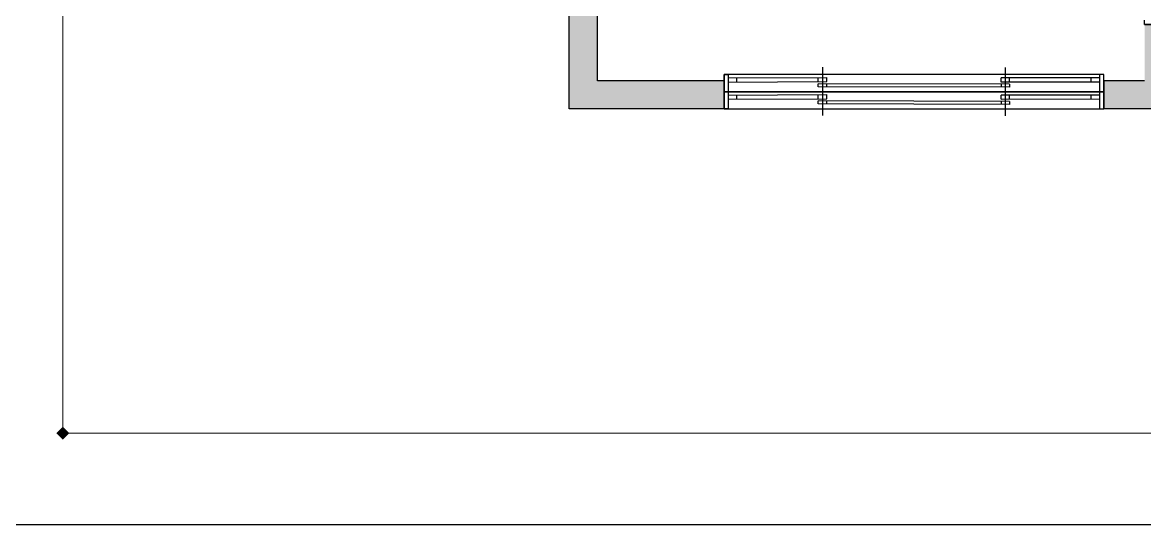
# Model space of a CAD drawing. Header units: millimetres. Extents: x 512 to 764439, y -71 to 559481.
# Drawn here: x 572089 to 580067, y 263149 to 266719 of the extents above; entities that cross this region are included whole.
import ezdxf

# ---------------------------------------------------------------- set-up
doc = ezdxf.new("R2010")
doc.units = ezdxf.units.MM
doc.header["$LTSCALE"] = 50
for name, color, linetype in [('#DOOR', 4, 'Continuous'), ('#WIN', 4, 'Continuous'), ('#건축벽체_CON', 2, 'Continuous'), ('.', 8, 'Continuous'), ('_0', 7, 'Continuous')]:
    doc.layers.add(name, color=color, linetype=linetype)

# ---------------------------------------------------------------- blocks, each defined once
blk = doc.blocks.new('1204design form 23ver')
at = {"lineweight": 30}
h = blk.add_hatch(color=256, dxfattribs=at)
h.dxf.hatch_style = 1
h.paths.add_polyline_path([(68547.2, -11622.1), (68490.6, -11678.7), (68547.2, -11735.2), (68603.8, -11678.7)])
blk.add_lwpolyline([(67187.2, -12478.7), (100787.2, -12478.7), (100787.2, 11281.3), (67187.2, 11281.3)], close=True)
at = {"lineweight": 20}
blk.add_lwpolyline([(68547.2, 10481.3), (99427.2, 10481.3), (99427.2, -11678.7), (68547.2, -11678.7)], close=True, dxfattribs=at)
blk = doc.blocks.new('DFDSF')
at = {"layer": '.', "ltscale": 2, "transparency": 33554559}
h = blk.add_hatch(color=8, dxfattribs=at)
h.dxf.hatch_style = 1
h.paths.add_polyline_path([(327276.2, 77641.1), (327276.2, 78746.1), (327726.2, 78746.1), (327726.2, 80386.1), (327816.2, 80386.1), (327816.2, 80586.1), (327076.2, 80586.1), (327076.2, 68551.1), (328176.2, 68551.1), (328176.2, 68751.1), (327276.2, 68751.1), (327276.2, 69951.1), (328066.2, 69951.1), (328066.2, 70151.1), (327276.2, 70151.1), (327276.2, 74051.1), (327896.2, 74051.1), (327896.2, 74251.1), (327276.2, 74251.1), (327276.2, 77441.1), (327826.2, 77441.1), (327826.2, 77641.1)])
h.paths.add_polyline_path([(327276.2, 78946.1), (327276.2, 79796.1), (327526.2, 79796.1), (327526.2, 78946.1)], flags=16)
h.paths.add_polyline_path([(327276.2, 79996.1), (327276.2, 80386.1), (327526.2, 80386.1), (327526.2, 79996.1)], flags=16)
h.paths.add_polyline_path([(327245.7, 80105.2), (327559.2, 80105.2), (327559.2, 80280.3), (327245.7, 80280.3)], flags=24)
h.paths.add_polyline_path([(327265.7, 79299), (327538.3, 79299), (327538.3, 79477.3), (327265.7, 79477.3)], flags=24)
h = blk.add_hatch(color=8, dxfattribs=at)
h.dxf.hatch_style = 1
h.paths.add_polyline_path([(331366.2, 68551.1), (331366.2, 69151.1), (331166.2, 69151.1), (331166.2, 68751.1), (330876.2, 68751.1), (330876.2, 68673.6), (330876.2, 68551.1)])
at = {"layer": '#DOOR', "color": 8}
for p, q in [((331166.2, 69151.1), (331166.2, 69181.1)), ((331366.2, 69151.1), (331166.2, 69151.1))]:
    blk.add_line(p, q, dxfattribs=at)
at = {"layer": '#WIN', "color": 8}
for p, q in [((330876.2, 68796.1), (328176.2, 68796.1)), ((328176.2, 68796.1), (328176.2, 68673.6)), ((328176.2, 68673.6), (328176.2, 68796.1)), ((328176.2, 68796.1), (328206.2, 68796.1)), ((328206.2, 68796.1), (328206.2, 68673.6)), ((328206.2, 68772.3), (328906.2, 68775.4)), ((328846.2, 68745.4), (328846.2, 68775.4)), ((328876.2, 68849.2), (328876.2, 68626.7)), ((328906.2, 68745.4), (328906.2, 68775.4)), ((330176.2, 68846.1), (330176.2, 68623.6)), ((330876.2, 68796.1), (330846.2, 68796.1)), ((330846.2, 68796.1), (330846.2, 68673.6)), ((330876.2, 68673.6), (330876.2, 68796.1)), ((330876.2, 68673.6), (330876.2, 68796.1)), ((328206.2, 68742.3), (328906.2, 68745.4)), ((328266.2, 68742.3), (328266.2, 68772.3)), ((330206.2, 68727.3), (328846.2, 68730.4)), ((328846.2, 68709.2), (328846.2, 68730.4)), ((330206.2, 68706.1), (328846.2, 68709.2)), ((328876.2, 68726.7), (328876.2, 68504.2)), ((328906.2, 68709.2), (328906.2, 68730.4)), ((330846.2, 68772.3), (330146.2, 68772.3)), ((330146.2, 68742.3), (330146.2, 68772.3)), ((330846.3, 68742.3), (330146.2, 68740.9)), ((330146.2, 68727.3), (330146.2, 68706.1)), ((330176.2, 68723.6), (330176.2, 68501.1)), ((330206.2, 68742.3), (330206.2, 68772.3)), ((330206.2, 68727.3), (330206.2, 68706.1)), ((330786.2, 68742.3), (330786.2, 68772.3)), ((330876.2, 68673.6), (328176.2, 68673.6)), ((328176.2, 68673.6), (328176.2, 68551.1)), ((328176.2, 68551.1), (328176.2, 68673.6)), ((328176.2, 68673.6), (328206.2, 68673.6)), ((328176.2, 68673.6), (330876.2, 68673.6)), ((328206.2, 68673.6), (328176.2, 68673.6)), ((328206.2, 68673.6), (328206.2, 68551.1)), ((328206.2, 68649.8), (328906.2, 68652.9)), ((328206.2, 68619.8), (328906.2, 68622.9)), ((328266.2, 68619.8), (328266.2, 68649.8)), ((328846.2, 68622.9), (328846.2, 68652.9)), ((328906.2, 68622.9), (328906.2, 68652.9)), ((330846.2, 68649.8), (330146.2, 68649.8)), ((330146.2, 68619.8), (330146.2, 68649.8)), ((330846.3, 68619.8), (330146.2, 68618.4)), ((330206.2, 68619.8), (330206.2, 68649.8)), ((330786.2, 68619.8), (330786.2, 68649.8)), ((330876.2, 68673.6), (330846.2, 68673.6)), ((330846.2, 68673.6), (330846.2, 68551.1)), ((330846.2, 68673.6), (330876.2, 68673.6)), ((330876.2, 68551.1), (330876.2, 68673.6)), ((330876.2, 68551.1), (330876.2, 68673.6)), ((328176.2, 68551.1), (330876.2, 68551.1)), ((328206.2, 68551.1), (328176.2, 68551.1)), ((330206.2, 68604.8), (328846.2, 68607.9)), ((328846.2, 68586.7), (328846.2, 68607.9)), ((330206.2, 68583.6), (328846.2, 68586.7)), ((328906.2, 68586.7), (328906.2, 68607.9)), ((330146.2, 68604.8), (330146.2, 68583.6)), ((330206.2, 68604.8), (330206.2, 68583.6)), ((330846.2, 68551.1), (330876.2, 68551.1))]:
    blk.add_line(p, q, dxfattribs=at)
at = {"layer": '#건축벽체_CON', "color": 8, "ltscale": 2}
for p, q in [((327076.2, 68551.1), (327076.2, 80586.1)), ((327276.2, 68751.1), (327276.2, 69951.1)), ((331166.2, 69151.1), (331366.2, 69151.1)), ((328176.2, 68751.1), (327276.2, 68751.1)), ((328176.2, 68751.1), (328176.2, 68551.1)), ((331166.2, 68751.1), (330876.2, 68751.1)), ((330876.2, 68751.1), (330876.2, 68551.1)), ((328176.2, 68551.1), (327076.2, 68551.1)), ((331366.2, 68551.1), (330876.2, 68551.1))]:
    blk.add_line(p, q, dxfattribs=at)

msp = doc.modelspace()

# ---------------------------------------------------------------- block references
at = {"xscale": 0.8125005846066201, "yscale": 0.8125005846066201, "zscale": 0.8125005846066201}
msp.add_blockref('1204design form 23ver', (516680.7038503, 273287.72121634), dxfattribs=at)
at = {"layer": '_0'}
msp.add_blockref('DFDSF', (248900.70188746, 197552.74955068), dxfattribs=at)

doc.saveas('drawing.dxf')
